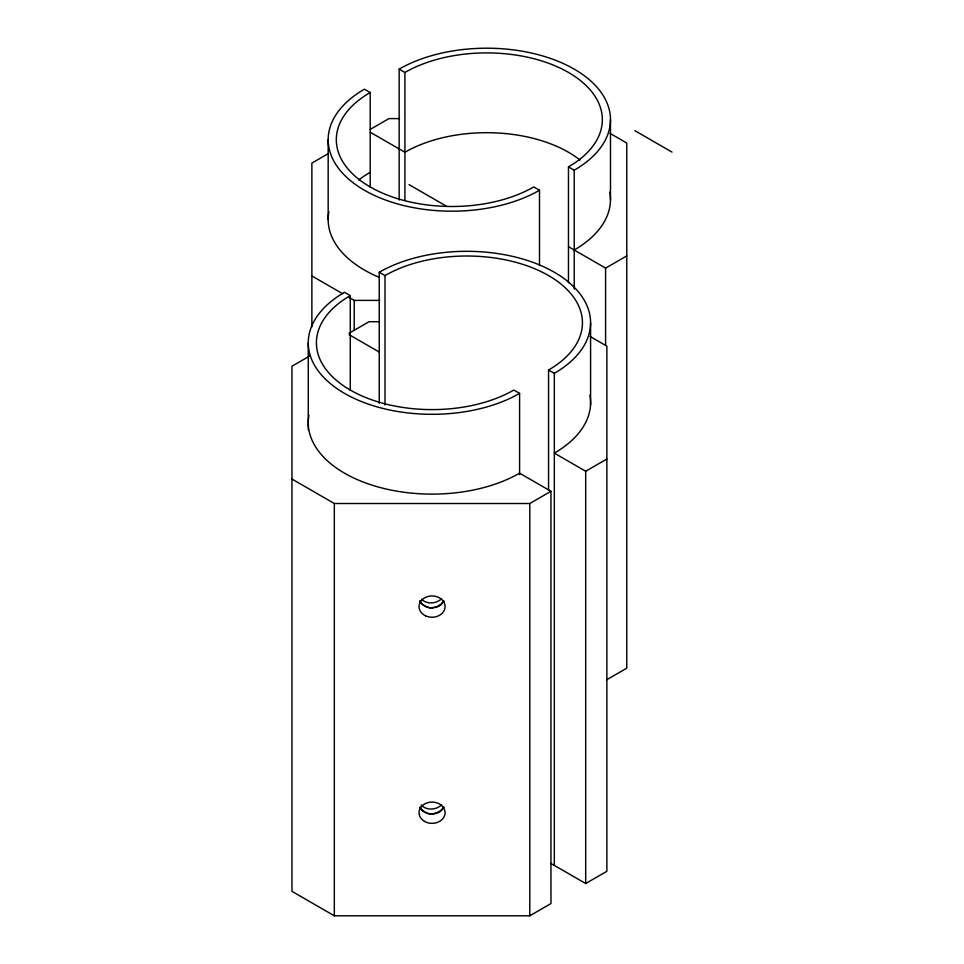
<?xml version="1.0" encoding="UTF-8"?>
<svg xmlns="http://www.w3.org/2000/svg" width="964" height="964" viewBox="0 0 964 964"><rect width="100%" height="100%" fill="white"/><g stroke="black" fill="none" stroke-linecap="round" stroke-linejoin="round"><path stroke-width="1.45" d="M308.263 429.703L308.263 342.835M444.067 600.982L441.271 604.5A13.05 11.062 -2.2 0 1 438.271 606.452C433.318 608.778 427.028 608.103 422.847 604.5A13.098 10.833 5.7 0 1 420.617 601.934L420.051 600.982M444.067 807.133L441.271 810.652A13.05 11.062 -2.2 0 1 438.271 812.604C433.318 814.917 427.028 814.243 422.847 810.652A13.098 10.833 5.7 0 1 420.617 808.085L420.051 807.133M328.073 153.746L311.878 163.097L311.878 326.892M370.272 129.381L388.962 118.596L399.482 118.596M309.408 356.15L291.972 366.212L291.972 891.351L334.327 915.8L529.79 915.8L550.962 903.569L550.962 491.291L519.596 473.179A123.79 71.469 0 0 1 378.828 487.169A123.79 71.469 0 0 1 308.926 415.255M349.125 333.219L369.055 321.711L379.587 321.711M568.471 246.676L605.597 268.125L626.769 255.894M291.972 479.06L334.327 503.509L529.79 503.509L550.962 491.291M589.92 395.204A123.79 71.469 0 0 1 554.324 453.128L585.69 471.239L606.874 459.009M606.838 679.692L626.769 668.185L626.769 143.046L610.091 133.418M550.866 863.419L585.69 883.518L606.874 871.299L606.874 346.16L590.185 336.532M349.089 297.43L354.222 300.394L379.792 300.394M634.89 130.682L672.029 152.119M399.156 200.09L399.156 69.131L404.916 72.457A115.644 66.769 0 0 1 568.471 72.457A115.644 66.769 0 0 1 568.471 166.88L568.471 282.789M568.471 166.88L574.219 170.206L574.219 289.128M370.188 187.353L370.188 92.508L364.428 89.182A123.79 71.469 0 0 0 364.428 190.257A123.79 71.469 0 0 0 539.491 190.257L539.491 265.546M539.491 190.257L533.731 186.932A115.644 66.769 0 0 1 370.188 186.932A115.644 66.769 0 0 1 370.188 92.508M370.297 132.273L404.916 152.252A115.644 66.769 0 0 1 580.003 160.024M409.061 184.63L446.199 206.067M379.25 403.205L379.25 272.246L385.01 275.571A115.644 66.769 0 0 1 548.564 275.571A115.644 66.769 0 0 1 548.564 369.995L548.564 490.387M548.564 369.995L554.324 373.321L554.324 865.407M519.596 393.372L513.836 390.046A115.644 66.769 0 0 1 350.281 390.046A115.644 66.769 0 0 1 350.281 295.623L344.522 292.297A123.79 71.469 0 0 0 344.522 393.372A123.79 71.469 0 0 0 519.596 393.372L519.596 474.637M311.878 275.945L342.678 293.731M349.137 334.665L379.25 352.053M610.477 119.669L610.477 199.464M605.597 268.125L605.597 344.859M590.583 322.783L590.583 405.157M585.69 471.239L585.69 883.518M529.79 503.509L529.79 915.8M404.916 72.457L404.916 200.404M385.01 275.571L385.01 404.988M354.222 300.394L354.222 330.483M350.281 295.623L350.281 390.432M334.327 503.509L334.327 915.8M328.17 139.72L328.17 219.515M379.322 277.391A123.79 71.469 0 0 1 328.905 211.706M358.741 180.003A115.644 66.769 0 0 1 370.188 172.303M609.814 192.089A123.79 71.469 0 0 1 574.219 250.001M399.156 69.131A123.79 71.469 0 0 1 574.219 69.131A123.79 71.469 0 0 1 574.219 170.206M379.25 272.246A123.79 71.469 0 0 1 554.324 272.246A123.79 71.469 0 0 1 554.324 373.321M441.669 598.656A13.014 10.544 -12.2 0 1 421.581 599.234M443.476 601.271A13.014 10.556 -11.1 0 1 432.053 607.633M432.053 608.055A13.014 11.399 0 0 1 422.738 604.597M422.666 604.645A13.014 10.809 4.9 0 1 419.882 600.958M441.669 804.807A13.014 10.544 -12.2 0 1 421.184 804.916M443.476 807.41A13.014 10.556 -11.1 0 1 432.053 813.773M432.053 814.194A13.014 11.399 0 0 1 422.738 810.736M422.666 810.784A13.014 10.809 4.9 0 1 420.135 807.603M425.546 615.803A13.026 10.64 0 0 0 445.091 606.585A13.026 10.64 0 0 0 425.546 597.367A13.026 10.64 0 0 0 425.546 615.803M424.558 821.424A13.026 10.64 0 0 0 445.031 813.688A13.026 10.64 0 0 0 426.582 803.072A13.026 10.64 0 0 0 424.558 821.424"/></g></svg>
